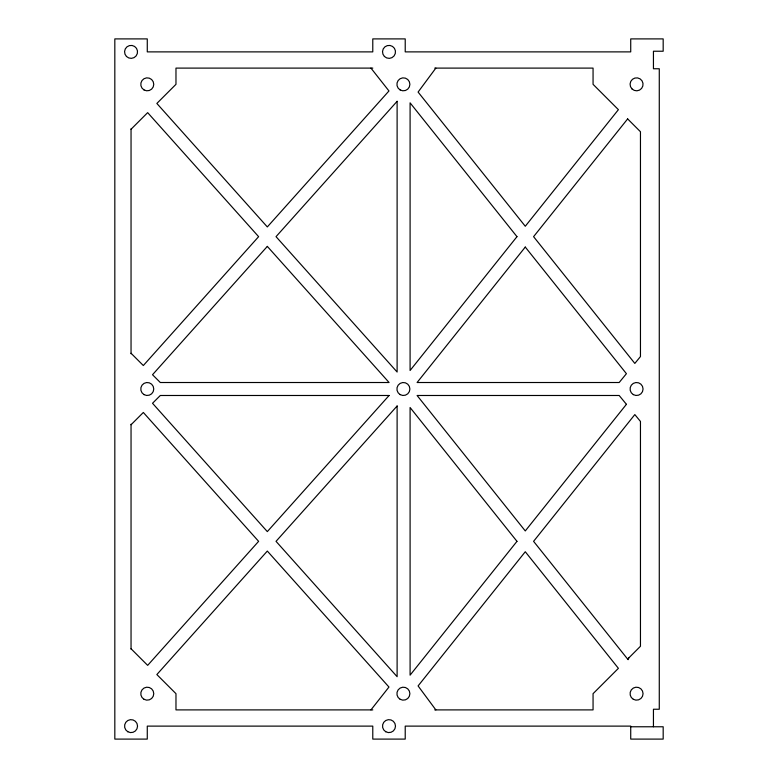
<?xml version="1.0" encoding="UTF-8"?>
<svg xmlns="http://www.w3.org/2000/svg" width="778" height="778" viewBox="0 0 778 778"><rect width="100%" height="100%" fill="white"/><g stroke="black" fill="none" stroke-linecap="round" stroke-linejoin="round"><path stroke-width="1.17" d="M628.75 657.984L628.109 659.695L533.582 541.342L634.829 414.577L640.459 421.443L640.459 646.265L627.632 659.092M435.845 68.104L418.087 92.067L525.276 226.262L618.403 109.669L593.06 84.325L593.06 68.104L434.766 68.104M370.95 709.896L388.961 687.042L267.321 551.067L156.855 674.555L175.974 693.675L175.974 709.896L372.808 709.896M131.044 129.255L147.664 112.635L258.617 236.658L143.337 365.534L131.044 353.251M131.044 424.749L143.337 412.466L258.617 541.342L147.664 665.365L131.044 648.745M372.808 68.104L175.974 68.104L175.974 84.325L156.855 103.445L267.321 226.933L388.961 90.958L370.95 68.104M434.766 709.896L593.06 709.896L593.06 693.675L618.403 668.331L525.276 551.738L418.087 685.933L435.845 709.896M630.725 726.769L663.177 726.769L663.177 739.1L630.725 739.1L630.725 726.117L405.221 726.117L405.221 739.1L372.779 739.1L372.779 726.117L147.275 726.117L147.275 739.1L114.823 739.1L114.823 38.9L147.275 38.9L147.275 51.883L372.779 51.883L372.779 38.9L405.221 38.9L405.221 51.883L630.725 51.883L630.725 38.9L663.177 38.9L663.177 51.231L653.442 51.231L653.442 68.756L659.277 68.756L659.277 709.244L653.442 709.244L653.442 726.769M131.044 128.876L131.044 353.747M131.044 424.253L131.044 649.124M516.971 236.658L410.094 370.474L410.094 102.852L516.971 236.658M525.276 247.064L417.086 382.513L619.181 382.513L626.416 373.683L525.276 247.064M627.632 118.908L533.582 236.658L634.829 363.423L640.459 356.557L640.459 131.735L627.632 118.908M516.971 541.342L410.094 675.148L410.094 407.526L516.971 541.342M626.416 404.317L525.276 530.936L417.086 395.487L619.181 395.487L626.416 404.317M267.321 246.393L152.527 374.724L160.307 382.513L389.088 382.513L267.321 246.393M397.111 101.315L276.034 236.658L397.111 372.01L397.111 101.315M389.088 395.487L267.321 531.607L152.527 403.276L160.307 395.487L389.088 395.487M397.111 405.99L276.034 541.342L397.111 676.685L397.111 405.99M400.155 699.296A6.487 6.487 0 0 0 409.889 693.675A6.487 6.487 0 0 0 400.155 688.053A6.487 6.487 0 0 0 400.155 699.296M400.155 89.947A6.487 6.487 0 0 0 409.889 84.325A6.487 6.487 0 0 0 400.155 78.704A6.487 6.487 0 0 0 400.155 89.947M400.155 394.621A6.487 6.487 0 0 0 409.889 389A6.487 6.487 0 0 0 400.155 383.379A6.487 6.487 0 0 0 400.155 394.621M144.027 699.296A6.487 6.487 0 0 0 153.762 693.675A6.487 6.487 0 0 0 144.027 688.053A6.487 6.487 0 0 0 144.027 699.296M144.027 394.621A6.487 6.487 0 0 0 153.762 389A6.487 6.487 0 0 0 144.027 383.379A6.487 6.487 0 0 0 144.027 394.621M144.027 89.947A6.487 6.487 0 0 0 153.762 84.325A6.487 6.487 0 0 0 144.027 78.704A6.487 6.487 0 0 0 144.027 89.947M633.321 394.621A6.487 6.487 0 0 0 643.056 389A6.487 6.487 0 0 0 633.321 383.379A6.487 6.487 0 0 0 633.321 394.621M633.321 699.296A6.487 6.487 0 0 0 643.056 693.675A6.487 6.487 0 0 0 633.321 688.053A6.487 6.487 0 0 0 633.321 699.296M631.979 88.916A6.487 6.487 0 0 0 642.832 86.008A6.487 6.487 0 0 0 634.887 78.053A6.487 6.487 0 0 0 631.979 88.916M385.752 731.738A6.487 6.487 0 0 0 395.487 726.117A6.487 6.487 0 0 0 385.752 720.506A6.487 6.487 0 0 0 385.752 731.738M127.806 731.738A6.487 6.487 0 0 0 137.541 726.117A6.487 6.487 0 0 0 127.806 720.506A6.487 6.487 0 0 0 127.806 731.738M126.464 56.463A6.487 6.487 0 0 0 137.317 53.556A6.487 6.487 0 0 0 129.372 45.61A6.487 6.487 0 0 0 126.464 56.463M384.41 56.463A6.487 6.487 0 0 0 395.273 53.556A6.487 6.487 0 0 0 387.318 45.61A6.487 6.487 0 0 0 384.41 56.463"/></g></svg>
